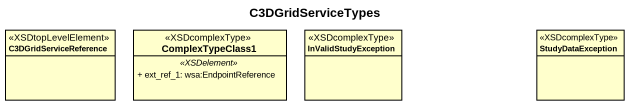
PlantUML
@startuml
title C3DGridServiceTypes
hide circle
hide empty members
skinparam classAttributeIconSize 0
class C3DGridServiceReference <<XSDtopLevelElement>>
class ComplexTypeClass1 <<XSDcomplexType>> {
  .. <<XSDelement>> ..
  + ext_ref_1: wsa:EndpointReference
}
class InValidStudyException <<XSDcomplexType>>
class StudyDataException <<XSDcomplexType>>
@enduml
